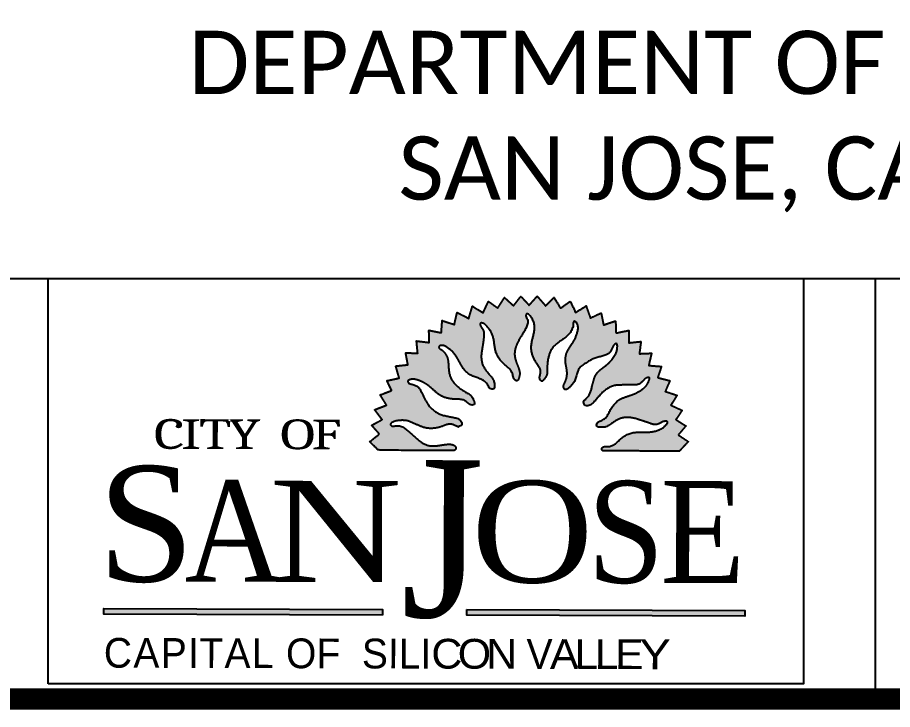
# Model space of a CAD drawing. Header units: inches. Extents: x 0 to 33.8, y 0 to 22.8.
# Drawn here: x 26.54 to 28.604, y -0.018 to 1.615 of the extents above; entities that cross this region are included whole.
import ezdxf

# ---------------------------------------------------------------- set-up
doc = ezdxf.new("R2010")
doc.units = ezdxf.units.IN
doc.header["$MEASUREMENT"] = 0
doc.layers.get('0').update_dxf_attribs({"linetype": 'CONTINUOUS'})
doc.layers.get('Defpoints').update_dxf_attribs({"linetype": 'CONTINUOUS'})
for name, color, linetype in [('AT&T NSB A&E Template Master Title Block (CD-24x36)$0$G-Anno-Titl-Thin', 4, 'CONTINUOUS'), ('AT&T NSB A&E Template Master Title Block (CD-24x36)$0$G-Anno-Ttlb-Line', 4, 'CONTINUOUS'), ('Logo', 1, 'CONTINUOUS'), ('Project Title Block (CD-24x36)$0$G-Anno-Ttlb-Text', 2, 'CONTINUOUS')]:
    doc.layers.add(name, color=color, linetype=linetype)
doc.styles.add('Project Title Block (CD-24x36)$0$BAG Sub Text', font='GOTHIC.TTF')
doc.styles.get("Standard").update_dxf_attribs({"font": 'romans'})

# ---------------------------------------------------------------- blocks, each defined once
blk = doc.blocks.new('CITY OF SAN JOSE LOGO')
h = blk.add_hatch(color=0)
h.dxf.hatch_style = 1
edge = h.paths.add_edge_path()
edge.add_line((1.1538, -0.0417), (1.1518, -0.0439))
edge.add_spline(control_points=[(1.1518, -0.0439), (1.1461, -0.0502), (1.1404, -0.0565), (1.1347, -0.0628)], knot_values=[65.018884, 65.018884, 65.018884, 65.018884, 65.912477, 65.912477, 65.912477, 65.912477], weights=[1, 1, 1, 1], degree=3, periodic=0)
edge.add_spline(control_points=[(1.1347, -0.0628), (1.1287, -0.0565), (1.1228, -0.0501), (1.1152, -0.042)], knot_values=[65.912477, 65.912477, 65.912477, 65.912477, 66.827028, 66.827028, 66.827028, 66.827028], weights=[1, 1, 1, 1], degree=3, periodic=0)
edge.add_line((1.1152, -0.042), (1.1139, -0.0438))
edge.add_spline(control_points=[(1.1139, -0.0438), (1.1086, -0.0506), (1.1032, -0.0574), (1.0979, -0.0642)], knot_values=[66.992057, 66.992057, 66.992057, 66.992057, 67.912477, 67.912477, 67.912477, 67.912477], weights=[1, 1, 1, 1], degree=3, periodic=0)
edge.add_spline(control_points=[(1.0979, -0.0642), (1.0908, -0.0577), (1.0838, -0.0513), (1.0767, -0.0448)], knot_values=[67.912477, 67.912477, 67.912477, 67.912477, 68.912477, 68.912477, 68.912477, 68.912477], weights=[1, 1, 1, 1], degree=3, periodic=0)
edge.add_spline(control_points=[(1.0767, -0.0448), (1.0714, -0.0531), (1.0661, -0.0613), (1.0609, -0.0695)], knot_values=[68.912477, 68.912477, 68.912477, 68.912477, 69.912477, 69.912477, 69.912477, 69.912477], weights=[1, 1, 1, 1], degree=3, periodic=0)
edge.add_spline(control_points=[(1.0609, -0.0695), (1.0535, -0.0643), (1.0462, -0.059), (1.0388, -0.0537)], knot_values=[69.912477, 69.912477, 69.912477, 69.912477, 70.912477, 70.912477, 70.912477, 70.912477], weights=[1, 1, 1, 1], degree=3, periodic=0)
edge.add_spline(control_points=[(1.0388, -0.0537), (1.0345, -0.0627), (1.0303, -0.0717), (1.026, -0.0807)], knot_values=[70.912477, 70.912477, 70.912477, 70.912477, 71.912477, 71.912477, 71.912477, 71.912477], weights=[1, 1, 1, 1], degree=3, periodic=0)
edge.add_spline(control_points=[(1.026, -0.0807), (1.0177, -0.0755), (1.0093, -0.0704), (1.001, -0.0652)], knot_values=[71.912477, 71.912477, 71.912477, 71.912477, 72.912477, 72.912477, 72.912477, 72.912477], weights=[1, 1, 1, 1], degree=3, periodic=0)
edge.add_spline(control_points=[(1.001, -0.0652), (0.9981, -0.0748), (0.9952, -0.0844), (0.9923, -0.094)], knot_values=[72.912477, 72.912477, 72.912477, 72.912477, 73.912477, 73.912477, 73.912477, 73.912477], weights=[1, 1, 1, 1], degree=3, periodic=0)
edge.add_spline(control_points=[(0.9923, -0.094), (0.9832, -0.0893), (0.974, -0.0846), (0.9649, -0.0799)], knot_values=[73.912477, 73.912477, 73.912477, 73.912477, 74.912477, 74.912477, 74.912477, 74.912477], weights=[1, 1, 1, 1], degree=3, periodic=0)
edge.add_spline(control_points=[(0.9649, -0.0799), (0.9627, -0.0894), (0.9605, -0.0989), (0.9584, -0.1084)], knot_values=[74.912477, 74.912477, 74.912477, 74.912477, 75.912477, 75.912477, 75.912477, 75.912477], weights=[1, 1, 1, 1], degree=3, periodic=0)
edge.add_spline(control_points=[(0.9584, -0.1084), (0.9488, -0.1053), (0.9393, -0.1022), (0.9297, -0.0992)], knot_values=[75.912477, 75.912477, 75.912477, 75.912477, 76.912477, 76.912477, 76.912477, 76.912477], weights=[1, 1, 1, 1], degree=3, periodic=0)
edge.add_spline(control_points=[(0.9297, -0.0992), (0.929, -0.1087), (0.9283, -0.1183), (0.9276, -0.1278)], knot_values=[76.912477, 76.912477, 76.912477, 76.912477, 77.912477, 77.912477, 77.912477, 77.912477], weights=[1, 1, 1, 1], degree=3, periodic=0)
edge.add_spline(control_points=[(0.9276, -0.1278), (0.9179, -0.1259), (0.9082, -0.1239), (0.8984, -0.122)], knot_values=[77.912477, 77.912477, 77.912477, 77.912477, 78.912477, 78.912477, 78.912477, 78.912477], weights=[1, 1, 1, 1], degree=3, periodic=0)
edge.add_spline(control_points=[(0.8984, -0.122), (0.8987, -0.1316), (0.8989, -0.1412), (0.8992, -0.1509)], knot_values=[78.912477, 78.912477, 78.912477, 78.912477, 79.912477, 79.912477, 79.912477, 79.912477], weights=[1, 1, 1, 1], degree=3, periodic=0)
edge.add_spline(control_points=[(0.8992, -0.1509), (0.8892, -0.1496), (0.8792, -0.1484), (0.8691, -0.1472)], knot_values=[79.912477, 79.912477, 79.912477, 79.912477, 80.912477, 80.912477, 80.912477, 80.912477], weights=[1, 1, 1, 1], degree=3, periodic=0)
edge.add_spline(control_points=[(0.8691, -0.1472), (0.8701, -0.1568), (0.871, -0.1664), (0.8719, -0.1761)], knot_values=[80.912477, 80.912477, 80.912477, 80.912477, 81.912477, 81.912477, 81.912477, 81.912477], weights=[1, 1, 1, 1], degree=3, periodic=0)
edge.add_spline(control_points=[(0.8719, -0.1761), (0.8625, -0.1758), (0.853, -0.1754), (0.8435, -0.1751)], knot_values=[81.912477, 81.912477, 81.912477, 81.912477, 82.912477, 82.912477, 82.912477, 82.912477], weights=[1, 1, 1, 1], degree=3, periodic=0)
edge.add_spline(control_points=[(0.8435, -0.1751), (0.8453, -0.1845), (0.847, -0.1939), (0.8488, -0.2033)], knot_values=[82.912477, 82.912477, 82.912477, 82.912477, 83.912477, 83.912477, 83.912477, 83.912477], weights=[1, 1, 1, 1], degree=3, periodic=0)
edge.add_spline(control_points=[(0.8488, -0.2033), (0.8393, -0.2043), (0.8297, -0.2053), (0.8202, -0.2063)], knot_values=[83.912477, 83.912477, 83.912477, 83.912477, 84.912477, 84.912477, 84.912477, 84.912477], weights=[1, 1, 1, 1], degree=3, periodic=0)
edge.add_spline(control_points=[(0.8202, -0.2063), (0.8229, -0.2158), (0.8256, -0.2253), (0.8283, -0.2347)], knot_values=[84.912477, 84.912477, 84.912477, 84.912477, 85.912477, 85.912477, 85.912477, 85.912477], weights=[1, 1, 1, 1], degree=3, periodic=0)
edge.add_spline(control_points=[(0.8283, -0.2347), (0.8186, -0.2368), (0.8089, -0.2389), (0.7992, -0.241)], knot_values=[85.912477, 85.912477, 85.912477, 85.912477, 86.912477, 86.912477, 86.912477, 86.912477], weights=[1, 1, 1, 1], degree=3, periodic=0)
edge.add_spline(control_points=[(0.7992, -0.241), (0.803, -0.2487), (0.8067, -0.2564), (0.8104, -0.2642)], knot_values=[86.912477, 86.912477, 86.912477, 86.912477, 87.912477, 87.912477, 87.912477, 87.912477], weights=[1, 1, 1, 1], degree=3, periodic=0)
edge.add_spline(control_points=[(0.8104, -0.2642), (0.8014, -0.2676), (0.7924, -0.2711), (0.7835, -0.2745)], knot_values=[87.912477, 87.912477, 87.912477, 87.912477, 88.912477, 88.912477, 88.912477, 88.912477], weights=[1, 1, 1, 1], degree=3, periodic=0)
edge.add_spline(control_points=[(0.7835, -0.2745), (0.7885, -0.2826), (0.7935, -0.2907), (0.7985, -0.2988)], knot_values=[88.912477, 88.912477, 88.912477, 88.912477, 89.912477, 89.912477, 89.912477, 89.912477], weights=[1, 1, 1, 1], degree=3, periodic=0)
edge.add_spline(control_points=[(0.7985, -0.2988), (0.7892, -0.3023), (0.7798, -0.3059), (0.7704, -0.3095)], knot_values=[89.912477, 89.912477, 89.912477, 89.912477, 90.912477, 90.912477, 90.912477, 90.912477], weights=[1, 1, 1, 1], degree=3, periodic=0)
edge.add_spline(control_points=[(0.7704, -0.3095), (0.7763, -0.3172), (0.7822, -0.3249), (0.788, -0.3326)], knot_values=[90.912477, 90.912477, 90.912477, 90.912477, 91.912477, 91.912477, 91.912477, 91.912477], weights=[1, 1, 1, 1], degree=3, periodic=0)
edge.add_spline(control_points=[(0.788, -0.3326), (0.7798, -0.3372), (0.7716, -0.3417), (0.7634, -0.3463)], knot_values=[91.912477, 91.912477, 91.912477, 91.912477, 92.912477, 92.912477, 92.912477, 92.912477], weights=[1, 1, 1, 1], degree=3, periodic=0)
edge.add_spline(control_points=[(0.7634, -0.3463), (0.7695, -0.3532), (0.7755, -0.3601), (0.7816, -0.367)], knot_values=[92.912477, 92.912477, 92.912477, 92.912477, 93.912477, 93.912477, 93.912477, 93.912477], weights=[1, 1, 1, 1], degree=3, periodic=0)
edge.add_spline(control_points=[(0.7816, -0.367), (0.774, -0.373), (0.7663, -0.379), (0.7587, -0.3851)], knot_values=[93.912477, 93.912477, 93.912477, 93.912477, 94.912477, 94.912477, 94.912477, 94.912477], weights=[1, 1, 1, 1], degree=3, periodic=0)
edge.add_spline(control_points=[(0.7587, -0.3851), (0.7656, -0.3918), (0.7724, -0.3985), (0.7793, -0.4051)], knot_values=[94.912477, 94.912477, 94.912477, 94.912477, 95.912477, 95.912477, 95.912477, 95.912477], weights=[1, 1, 1, 1], degree=3, periodic=0)
edge.add_spline(control_points=[(0.7793, -0.4051), (0.8387, -0.4053), (0.898, -0.4055), (0.9574, -0.4056)], knot_values=[95.912477, 95.912477, 95.912477, 95.912477, 96.912477, 96.912477, 96.912477, 96.912477], weights=[1, 1, 1, 1], degree=3, periodic=0)
edge.add_spline(control_points=[(0.9574, -0.4056), (0.9603, -0.4047), (0.9648, -0.3987), (0.9562, -0.3913), (0.9425, -0.3905), (0.9235, -0.3936), (0.9008, -0.3971), (0.8786, -0.3863), (0.8616, -0.3707), (0.8473, -0.3584), (0.8346, -0.3476), (0.8251, -0.3477), (0.8177, -0.3472), (0.8117, -0.3492), (0.8037, -0.3432), (0.818, -0.3359), (0.8297, -0.3345), (0.8459, -0.334), (0.8674, -0.3436), (0.8883, -0.354), (0.9107, -0.3535), (0.9282, -0.3503), (0.9463, -0.34), (0.9595, -0.3464), (0.9646, -0.3489)], knot_values=[0, 0, 0, 0, 0.069703, 0.197526, 0.294856, 0.466266, 0.790704, 1.028546, 1.235025, 1.535478, 1.653614, 1.752281, 1.832092, 1.894994, 1.950228, 2.078459, 2.217461, 2.400663, 2.568027, 2.981807, 3.133652, 3.284134, 3.564973, 3.740364, 3.740364, 3.740364, 3.740364], weights=[1, 1, 1, 1, 1, 1, 1, 1, 1, 1, 1, 1, 1, 1, 1, 1, 1, 1, 1, 1, 1, 1, 1, 1, 1], degree=3, periodic=0)
edge.add_spline(control_points=[(0.9646, -0.3489), (0.966, -0.3495), (0.9675, -0.3497), (0.969, -0.3494)], knot_values=[3.740364, 3.740364, 3.740364, 3.740364, 4.351794, 4.351794, 4.351794, 4.351794], weights=[1, 0.969088, 0.969088, 1], degree=3, periodic=0)
edge.add_spline(control_points=[(0.969, -0.3494), (0.9721, -0.3478), (0.9794, -0.3439), (0.9718, -0.3319), (0.9602, -0.3282), (0.942, -0.3249), (0.919, -0.3202), (0.9004, -0.3036), (0.8882, -0.2844), (0.8809, -0.2676), (0.8729, -0.2541), (0.8635, -0.251), (0.8564, -0.2486), (0.85, -0.2474), (0.8473, -0.2405), (0.8595, -0.2362), (0.8715, -0.2389), (0.8858, -0.2448), (0.9053, -0.2577), (0.9209, -0.2757), (0.9427, -0.2828), (0.9603, -0.2853), (0.9798, -0.2836), (0.99, -0.293), (0.9936, -0.2963)], knot_values=[4.351794, 4.351794, 4.351794, 4.351794, 4.452098, 4.582247, 4.680915, 4.856716, 5.181154, 5.422751, 5.639421, 5.91613, 6.027908, 6.123561, 6.224849, 6.278876, 6.321367, 6.424003, 6.580959, 6.751753, 6.913462, 7.341241, 7.493086, 7.643568, 7.922687, 8.077957, 8.077957, 8.077957, 8.077957], weights=[1, 1, 1, 1, 1, 1, 1, 1, 1, 1, 1, 1, 1, 1, 1, 1, 1, 1, 1, 1, 1, 1, 1, 1, 1], degree=3, periodic=0)
edge.add_spline(control_points=[(0.9936, -0.2963), (0.9943, -0.2969), (0.9958, -0.2981), (0.9978, -0.2982), (0.9988, -0.2983)], knot_values=[8.077957, 8.077957, 8.077957, 8.077957, 8.106921, 8.13983, 8.13983, 8.13983, 8.13983], weights=[1, 1, 1, 1, 1], degree=3, periodic=0)
edge.add_spline(control_points=[(0.9988, -0.2983), (1.0014, -0.2981), (1.0085, -0.2978), (1.0037, -0.2852), (0.9981, -0.2754), (0.9811, -0.266), (0.9623, -0.2536), (0.9474, -0.233), (0.9442, -0.2099), (0.9445, -0.1914), (0.9382, -0.1782), (0.9333, -0.1724), (0.9286, -0.1678), (0.9236, -0.1662), (0.9201, -0.1592), (0.9327, -0.156), (0.9429, -0.1635), (0.955, -0.172), (0.9684, -0.1915), (0.9774, -0.2131), (0.9957, -0.2278), (1.0124, -0.2342), (1.0313, -0.24), (1.0379, -0.2524), (1.0403, -0.257)], knot_values=[8.13983, 8.13983, 8.13983, 8.13983, 8.209533, 8.337356, 8.434686, 8.606095, 8.930533, 9.179901, 9.395582, 9.675103, 9.770168, 9.860688, 9.923688, 9.977534, 10.030828, 10.119134, 10.270974, 10.447908, 10.592259, 11.03213, 11.185737, 11.338012, 11.617132, 11.780588, 11.780588, 11.780588, 11.780588], weights=[1, 1, 1, 1, 1, 1, 1, 1, 1, 1, 1, 1, 1, 1, 1, 1, 1, 1, 1, 1, 1, 1, 1, 1, 1], degree=3, periodic=0)
edge.add_spline(control_points=[(1.0403, -0.257), (1.041, -0.258), (1.042, -0.2595), (1.0437, -0.26), (1.0442, -0.2602)], knot_values=[11.780588, 11.780588, 11.780588, 11.780588, 11.818644, 11.837073, 11.837073, 11.837073, 11.837073], weights=[1, 1, 1, 1, 1], degree=3, periodic=0)
edge.add_spline(control_points=[(1.0442, -0.2602), (1.0466, -0.2608), (1.0535, -0.2625), (1.0532, -0.2492), (1.0511, -0.2381), (1.0384, -0.2236), (1.0235, -0.2062), (1.0209, -0.1815), (1.025, -0.1603), (1.0276, -0.1422), (1.0287, -0.1278), (1.026, -0.1199), (1.0218, -0.1156), (1.0196, -0.1111), (1.0185, -0.1036), (1.0297, -0.1057), (1.0361, -0.1141), (1.0458, -0.125), (1.0537, -0.1476), (1.0528, -0.1722), (1.0657, -0.1915), (1.0779, -0.2045), (1.0935, -0.2155), (1.0967, -0.2287), (1.0978, -0.2333)], knot_values=[11.837073, 11.837073, 11.837073, 11.837073, 11.90642, 12.034243, 12.131573, 12.302983, 12.627421, 12.865263, 13.071742, 13.330288, 13.459414, 13.53541, 13.594616, 13.648197, 13.70705, 13.781178, 13.909163, 14.070319, 14.239317, 14.676509, 14.828355, 14.978836, 15.257956, 15.409592, 15.409592, 15.409592, 15.409592], weights=[1, 1, 1, 1, 1, 1, 1, 1, 1, 1, 1, 1, 1, 1, 1, 1, 1, 1, 1, 1, 1, 1, 1, 1, 1], degree=3, periodic=0)
edge.add_spline(control_points=[(1.0978, -0.2333), (1.0982, -0.2352), (1.0992, -0.2368), (1.1006, -0.2381)], knot_values=[15.409592, 15.409592, 15.409592, 15.409592, 16.012577, 16.012577, 16.012577, 16.012577], weights=[1, 0.96993, 0.96993, 1], degree=3, periodic=0)
edge.add_spline(control_points=[(1.1006, -0.2381), (1.1023, -0.2398), (1.1074, -0.2448), (1.1118, -0.2315), (1.1135, -0.2205), (1.1064, -0.2025), (1.098, -0.1812), (1.1038, -0.1571), (1.1143, -0.1382), (1.1248, -0.1226), (1.1309, -0.1091), (1.1329, -0.0998), (1.129, -0.0945), (1.1267, -0.0899), (1.1278, -0.0803), (1.137, -0.0868), (1.1432, -0.0957), (1.1491, -0.1106), (1.1454, -0.1358), (1.1369, -0.1589), (1.1428, -0.1814), (1.1495, -0.1981), (1.1638, -0.2116), (1.1613, -0.2242), (1.1607, -0.2277)], knot_values=[16.012577, 16.012577, 16.012577, 16.012577, 16.078411, 16.206234, 16.303563, 16.474973, 16.799411, 17.037253, 17.243732, 17.503342, 17.639652, 17.737755, 17.781945, 17.843401, 17.915074, 18.000738, 18.090855, 18.307327, 18.47675, 18.914422, 19.066268, 19.216749, 19.50711, 19.618699, 19.618699, 19.618699, 19.618699], weights=[1, 1, 1, 1, 1, 1, 1, 1, 1, 1, 1, 1, 1, 1, 1, 1, 1, 1, 1, 1, 1, 1, 1, 1, 1], degree=3, periodic=0)
edge.add_spline(control_points=[(1.1607, -0.2277), (1.1604, -0.2286), (1.1598, -0.2306), (1.1592, -0.2342), (1.16, -0.2367), (1.1604, -0.238)], knot_values=[19.618699, 19.618699, 19.618699, 19.618699, 19.648576, 19.68764, 19.733382, 19.733382, 19.733382, 19.733382], weights=[1, 1, 1, 1, 1, 1], degree=3, periodic=0)
edge.add_spline(control_points=[(1.1604, -0.238), (1.1614, -0.2397), (1.1649, -0.2452), (1.1729, -0.2343), (1.1782, -0.2246), (1.1769, -0.2051), (1.1795, -0.1832), (1.1896, -0.1609), (1.2071, -0.1478), (1.2234, -0.1373), (1.234, -0.1252), (1.2372, -0.1162), (1.2394, -0.1101), (1.2382, -0.1052), (1.2421, -0.0969), (1.2499, -0.1089), (1.2507, -0.1197), (1.2467, -0.1337), (1.2388, -0.1519), (1.2229, -0.1696), (1.2189, -0.1939), (1.2244, -0.215), (1.225, -0.2331), (1.2196, -0.2441), (1.2179, -0.2475)], knot_values=[19.733382, 19.733382, 19.733382, 19.733382, 19.787383, 19.915206, 20.012536, 20.183946, 20.50757, 20.739086, 20.951318, 21.203828, 21.372111, 21.455988, 21.514525, 21.573273, 21.624644, 21.74185, 21.846934, 22.019824, 22.189247, 22.494364, 22.774373, 22.937843, 23.206711, 23.331777, 23.331777, 23.331777, 23.331777], weights=[1, 1, 1, 1, 1, 1, 1, 1, 1, 1, 1, 1, 1, 1, 1, 1, 1, 1, 1, 1, 1, 1, 1, 1, 1], degree=3, periodic=0)
edge.add_spline(control_points=[(1.2179, -0.2475), (1.2173, -0.2487), (1.2162, -0.2508), (1.2156, -0.2543), (1.216, -0.2564), (1.2163, -0.2574)], knot_values=[23.331777, 23.331777, 23.331777, 23.331777, 23.373938, 23.409193, 23.443012, 23.443012, 23.443012, 23.443012], weights=[1, 1, 1, 1, 1, 1], degree=3, periodic=0)
edge.add_spline(control_points=[(1.2163, -0.2574), (1.2169, -0.259), (1.2191, -0.2647), (1.2297, -0.2574), (1.2366, -0.2505), (1.2468, -0.2361), (1.2472, -0.2125), (1.2687, -0.1992), (1.2879, -0.1868), (1.3074, -0.1837), (1.3233, -0.1777), (1.3286, -0.1688), (1.3313, -0.1609), (1.3351, -0.156), (1.3435, -0.1503), (1.3427, -0.167), (1.3397, -0.1779), (1.3308, -0.1909), (1.3152, -0.2074), (1.2937, -0.2192), (1.2871, -0.2398), (1.2826, -0.2562), (1.2798, -0.2729), (1.271, -0.2815), (1.2685, -0.284)], knot_values=[23.443012, 23.443012, 23.443012, 23.443012, 23.491601, 23.619424, 23.716754, 23.846622, 24.167978, 24.405821, 24.614069, 24.912233, 25.039038, 25.144411, 25.234525, 25.304538, 25.360499, 25.487971, 25.626291, 25.799181, 25.968603, 26.373689, 26.530682, 26.651687, 26.932553, 27.046601, 27.046601, 27.046601, 27.046601], weights=[1, 1, 1, 1, 1, 1, 1, 1, 1, 1, 1, 1, 1, 1, 1, 1, 1, 1, 1, 1, 1, 1, 1, 1, 1], degree=3, periodic=0)
edge.add_spline(control_points=[(1.2685, -0.284), (1.2675, -0.2849), (1.2658, -0.2866), (1.2635, -0.2889), (1.2633, -0.2906), (1.2632, -0.2913)], knot_values=[27.046601, 27.046601, 27.046601, 27.046601, 27.090567, 27.124632, 27.146181, 27.146181, 27.146181, 27.146181], weights=[1, 1, 1, 1, 1, 1], degree=3, periodic=0)
edge.add_spline(control_points=[(1.2632, -0.2913), (1.2634, -0.2935), (1.264, -0.2997), (1.2766, -0.3011), (1.2858, -0.2934), (1.2977, -0.2803), (1.3113, -0.2628), (1.3335, -0.2513), (1.3574, -0.2511), (1.3764, -0.2506), (1.3934, -0.2507), (1.4013, -0.244), (1.4065, -0.2375), (1.4118, -0.2341), (1.4215, -0.2315), (1.4152, -0.247), (1.4088, -0.2563), (1.3961, -0.2656), (1.3749, -0.2763), (1.3505, -0.2808), (1.3344, -0.2977), (1.3243, -0.3123), (1.3181, -0.3287), (1.3076, -0.334), (1.3049, -0.3353)], knot_values=[27.146181, 27.146181, 27.146181, 27.146181, 27.212476, 27.331112, 27.454459, 27.597239, 27.906457, 28.166957, 28.373436, 28.670442, 28.797247, 28.90262, 28.992734, 29.062747, 29.118708, 29.24618, 29.3845, 29.55739, 29.726812, 30.164485, 30.316331, 30.466812, 30.745932, 30.841734, 30.841734, 30.841734, 30.841734], weights=[1, 1, 1, 1, 1, 1, 1, 1, 1, 1, 1, 1, 1, 1, 1, 1, 1, 1, 1, 1, 1, 1, 1, 1, 1], degree=3, periodic=0)
edge.add_spline(control_points=[(1.3049, -0.3353), (1.3037, -0.3359), (1.3005, -0.3374), (1.296, -0.3391), (1.2948, -0.342), (1.2944, -0.3428)], knot_values=[30.841734, 30.841734, 30.841734, 30.841734, 30.886338, 30.956207, 30.985288, 30.985288, 30.985288, 30.985288], weights=[1, 1, 1, 1, 1, 1], degree=3, periodic=0)
edge.add_spline(control_points=[(1.2944, -0.3428), (1.2941, -0.3445), (1.2929, -0.3504), (1.3052, -0.3512), (1.3165, -0.3506), (1.3324, -0.3397), (1.3515, -0.3269), (1.3762, -0.3274), (1.3981, -0.3341), (1.4162, -0.3402), (1.4322, -0.3459), (1.4419, -0.3422), (1.4489, -0.3378), (1.4551, -0.3363), (1.4651, -0.3371), (1.454, -0.3497), (1.4449, -0.3563), (1.4298, -0.3609), (1.4063, -0.364), (1.3817, -0.3601), (1.361, -0.3707), (1.3467, -0.3811), (1.3332, -0.3965), (1.3186, -0.3965), (1.3128, -0.3966)], knot_values=[30.985288, 30.985288, 30.985288, 30.985288, 31.034759, 31.162582, 31.259912, 31.431321, 31.755759, 31.993601, 32.20008, 32.497086, 32.623891, 32.729264, 32.819378, 32.889391, 32.945352, 33.072824, 33.211144, 33.384034, 33.553456, 33.991129, 34.142975, 34.293456, 34.572576, 34.752444, 34.752444, 34.752444, 34.752444], weights=[1, 1, 1, 1, 1, 1, 1, 1, 1, 1, 1, 1, 1, 1, 1, 1, 1, 1, 1, 1, 1, 1, 1, 1, 1], degree=3, periodic=0)
edge.add_spline(control_points=[(1.3128, -0.3966), (1.311, -0.3967), (1.3073, -0.3971), (1.3052, -0.4033), (1.3077, -0.4056), (1.3088, -0.4066)], knot_values=[34.752444, 34.752444, 34.752444, 34.752444, 34.807415, 34.867529, 34.912477, 34.912477, 34.912477, 34.912477], weights=[1, 1, 1, 1, 1, 1], degree=3, periodic=0)
edge.add_spline(control_points=[(1.3088, -0.4066), (1.369, -0.4068), (1.4291, -0.4069), (1.4893, -0.4071)], knot_values=[34.912477, 34.912477, 34.912477, 34.912477, 35.912477, 35.912477, 35.912477, 35.912477], weights=[1, 1, 1, 1], degree=3, periodic=0)
edge.add_spline(control_points=[(1.4893, -0.4071), (1.4963, -0.3996), (1.5032, -0.3922), (1.5102, -0.3847)], knot_values=[35.912477, 35.912477, 35.912477, 35.912477, 36.912477, 36.912477, 36.912477, 36.912477], weights=[1, 1, 1, 1], degree=3, periodic=0)
edge.add_spline(control_points=[(1.5102, -0.3847), (1.5024, -0.3794), (1.4945, -0.3742), (1.4867, -0.3689)], knot_values=[36.912477, 36.912477, 36.912477, 36.912477, 37.912477, 37.912477, 37.912477, 37.912477], weights=[1, 1, 1, 1], degree=3, periodic=0)
edge.add_spline(control_points=[(1.4867, -0.3689), (1.4926, -0.3618), (1.4986, -0.3547), (1.5045, -0.3476)], knot_values=[37.912477, 37.912477, 37.912477, 37.912477, 38.912477, 38.912477, 38.912477, 38.912477], weights=[1, 1, 1, 1], degree=3, periodic=0)
edge.add_spline(control_points=[(1.5045, -0.3476), (1.4966, -0.3427), (1.4888, -0.3377), (1.4809, -0.3327)], knot_values=[38.912477, 38.912477, 38.912477, 38.912477, 39.912477, 39.912477, 39.912477, 39.912477], weights=[1, 1, 1, 1], degree=3, periodic=0)
edge.add_spline(control_points=[(1.4809, -0.3327), (1.4859, -0.3255), (1.4908, -0.3182), (1.4957, -0.3109)], knot_values=[39.912477, 39.912477, 39.912477, 39.912477, 40.912477, 40.912477, 40.912477, 40.912477], weights=[1, 1, 1, 1], degree=3, periodic=0)
edge.add_spline(control_points=[(1.4957, -0.3109), (1.4869, -0.3069), (1.4781, -0.3028), (1.4693, -0.2987)], knot_values=[40.912477, 40.912477, 40.912477, 40.912477, 41.912477, 41.912477, 41.912477, 41.912477], weights=[1, 1, 1, 1], degree=3, periodic=0)
edge.add_spline(control_points=[(1.4693, -0.2987), (1.474, -0.291), (1.4788, -0.2832), (1.4835, -0.2754)], knot_values=[41.912477, 41.912477, 41.912477, 41.912477, 42.912477, 42.912477, 42.912477, 42.912477], weights=[1, 1, 1, 1], degree=3, periodic=0)
edge.add_spline(control_points=[(1.4835, -0.2754), (1.4743, -0.2723), (1.4652, -0.2692), (1.456, -0.2662)], knot_values=[42.912477, 42.912477, 42.912477, 42.912477, 43.912477, 43.912477, 43.912477, 43.912477], weights=[1, 1, 1, 1], degree=3, periodic=0)
edge.add_spline(control_points=[(1.456, -0.2662), (1.4596, -0.2578), (1.4632, -0.2494), (1.4668, -0.241)], knot_values=[43.912477, 43.912477, 43.912477, 43.912477, 44.912477, 44.912477, 44.912477, 44.912477], weights=[1, 1, 1, 1], degree=3, periodic=0)
edge.add_spline(control_points=[(1.4668, -0.241), (1.4572, -0.2385), (1.4477, -0.236), (1.4381, -0.2336)], knot_values=[44.912477, 44.912477, 44.912477, 44.912477, 45.912477, 45.912477, 45.912477, 45.912477], weights=[1, 1, 1, 1], degree=3, periodic=0)
edge.add_spline(control_points=[(1.4381, -0.2336), (1.441, -0.2249), (1.4439, -0.2162), (1.4468, -0.2074)], knot_values=[45.912477, 45.912477, 45.912477, 45.912477, 46.912477, 46.912477, 46.912477, 46.912477], weights=[1, 1, 1, 1], degree=3, periodic=0)
edge.add_spline(control_points=[(1.4468, -0.2074), (1.4368, -0.2066), (1.4268, -0.2058), (1.4168, -0.205)], knot_values=[46.912477, 46.912477, 46.912477, 46.912477, 47.912477, 47.912477, 47.912477, 47.912477], weights=[1, 1, 1, 1], degree=3, periodic=0)
edge.add_spline(control_points=[(1.4168, -0.205), (1.4191, -0.1954), (1.4213, -0.1858), (1.4235, -0.1761)], knot_values=[47.912477, 47.912477, 47.912477, 47.912477, 48.912477, 48.912477, 48.912477, 48.912477], weights=[1, 1, 1, 1], degree=3, periodic=0)
edge.add_spline(control_points=[(1.4235, -0.1761), (1.414, -0.1765), (1.4044, -0.1769), (1.3949, -0.1773)], knot_values=[48.912477, 48.912477, 48.912477, 48.912477, 49.912477, 49.912477, 49.912477, 49.912477], weights=[1, 1, 1, 1], degree=3, periodic=0)
edge.add_spline(control_points=[(1.3949, -0.1773), (1.3961, -0.1677), (1.3973, -0.1581), (1.3985, -0.1485)], knot_values=[49.912477, 49.912477, 49.912477, 49.912477, 50.912477, 50.912477, 50.912477, 50.912477], weights=[1, 1, 1, 1], degree=3, periodic=0)
edge.add_spline(control_points=[(1.3985, -0.1485), (1.3889, -0.1495), (1.3794, -0.1505), (1.3699, -0.1515)], knot_values=[50.912477, 50.912477, 50.912477, 50.912477, 51.912477, 51.912477, 51.912477, 51.912477], weights=[1, 1, 1, 1], degree=3, periodic=0)
edge.add_spline(control_points=[(1.3699, -0.1515), (1.3698, -0.1418), (1.3697, -0.1321), (1.3696, -0.1224)], knot_values=[51.912477, 51.912477, 51.912477, 51.912477, 52.912477, 52.912477, 52.912477, 52.912477], weights=[1, 1, 1, 1], degree=3, periodic=0)
edge.add_spline(control_points=[(1.3696, -0.1224), (1.3596, -0.1244), (1.3496, -0.1264), (1.3396, -0.1284)], knot_values=[52.912477, 52.912477, 52.912477, 52.912477, 53.912477, 53.912477, 53.912477, 53.912477], weights=[1, 1, 1, 1], degree=3, periodic=0)
edge.add_spline(control_points=[(1.3396, -0.1284), (1.3393, -0.1189), (1.339, -0.1095), (1.3387, -0.1)], knot_values=[53.912477, 53.912477, 53.912477, 53.912477, 54.912477, 54.912477, 54.912477, 54.912477], weights=[1, 1, 1, 1], degree=3, periodic=0)
edge.add_spline(control_points=[(1.3387, -0.1), (1.3292, -0.1031), (1.3198, -0.1062), (1.3103, -0.1094)], knot_values=[54.912477, 54.912477, 54.912477, 54.912477, 55.912477, 55.912477, 55.912477, 55.912477], weights=[1, 1, 1, 1], degree=3, periodic=0)
edge.add_spline(control_points=[(1.3103, -0.1094), (1.3084, -0.1), (1.3065, -0.0906), (1.3046, -0.0812)], knot_values=[55.912477, 55.912477, 55.912477, 55.912477, 56.912477, 56.912477, 56.912477, 56.912477], weights=[1, 1, 1, 1], degree=3, periodic=0)
edge.add_spline(control_points=[(1.3046, -0.0812), (1.2961, -0.0851), (1.2876, -0.0891), (1.2791, -0.093)], knot_values=[56.912477, 56.912477, 56.912477, 56.912477, 57.912477, 57.912477, 57.912477, 57.912477], weights=[1, 1, 1, 1], degree=3, periodic=0)
edge.add_spline(control_points=[(1.2791, -0.093), (1.2758, -0.0835), (1.2725, -0.0741), (1.2692, -0.0646)], knot_values=[57.912477, 57.912477, 57.912477, 57.912477, 58.912477, 58.912477, 58.912477, 58.912477], weights=[1, 1, 1, 1], degree=3, periodic=0)
edge.add_spline(control_points=[(1.2692, -0.0646), (1.2608, -0.0698), (1.2524, -0.0749), (1.244, -0.0801)], knot_values=[58.912477, 58.912477, 58.912477, 58.912477, 59.912477, 59.912477, 59.912477, 59.912477], weights=[1, 1, 1, 1], degree=3, periodic=0)
edge.add_spline(control_points=[(1.244, -0.0801), (1.24, -0.0711), (1.2361, -0.0622), (1.2321, -0.0533)], knot_values=[59.912477, 59.912477, 59.912477, 59.912477, 60.912477, 60.912477, 60.912477, 60.912477], weights=[1, 1, 1, 1], degree=3, periodic=0)
edge.add_spline(control_points=[(1.2321, -0.0533), (1.2243, -0.0588), (1.2165, -0.0643), (1.2086, -0.0699)], knot_values=[60.912477, 60.912477, 60.912477, 60.912477, 61.912477, 61.912477, 61.912477, 61.912477], weights=[1, 1, 1, 1], degree=3, periodic=0)
edge.add_spline(control_points=[(1.2086, -0.0699), (1.2036, -0.0615), (1.1985, -0.0531), (1.1935, -0.0447)], knot_values=[61.912477, 61.912477, 61.912477, 61.912477, 62.912477, 62.912477, 62.912477, 62.912477], weights=[1, 1, 1, 1], degree=3, periodic=0)
edge.add_spline(control_points=[(1.1935, -0.0447), (1.1869, -0.0512), (1.1802, -0.0577), (1.1736, -0.0642)], knot_values=[62.912477, 62.912477, 62.912477, 62.912477, 63.912477, 63.912477, 63.912477, 63.912477], weights=[1, 1, 1, 1], degree=3, periodic=0)
edge.add_spline(control_points=[(1.1736, -0.0642), (1.1677, -0.0575), (1.1617, -0.0507), (1.1538, -0.0417)], knot_values=[63.912477, 63.912477, 63.912477, 63.912477, 64.812451, 64.812451, 64.812451, 64.812451], weights=[1, 1, 1, 1], degree=3, periodic=0)
h = blk.add_hatch(color=0)
h.dxf.hatch_style = 1
h.paths.add_polyline_path([(0.7886, -0.7806), (0.1317, -0.7788), (0.1316, -0.7922), (0.7885, -0.794)])
h = blk.add_hatch(color=0)
h.dxf.hatch_style = 1
h.paths.add_polyline_path([(1.6433, -0.7829), (0.9879, -0.7811), (0.9879, -0.7945), (1.6433, -0.7963)])
at = {"color": 0}
for points in [[(0.7885, -0.794), (0.1316, -0.7922), (0.1317, -0.7788), (0.7886, -0.7806)], [(0.9879, -0.7811), (1.6433, -0.7829), (1.6433, -0.7963), (0.9879, -0.7945)]]:
    blk.add_lwpolyline(points, close=True, dxfattribs=at)
blk.add_rational_spline([(0.9574, -0.4056), (0.9603, -0.4047), (0.9648, -0.3987), (0.9562, -0.3913), (0.9425, -0.3905), (0.9235, -0.3936), (0.9008, -0.3971), (0.8786, -0.3863), (0.8616, -0.3707), (0.8473, -0.3584), (0.8346, -0.3476), (0.8251, -0.3477), (0.8177, -0.3472), (0.8117, -0.3492), (0.8037, -0.3432), (0.818, -0.3359), (0.8297, -0.3345), (0.8459, -0.334), (0.8674, -0.3436), (0.8883, -0.354), (0.9107, -0.3535), (0.9282, -0.3503), (0.9463, -0.34), (0.9595, -0.3464), (0.9646, -0.3489), (0.966, -0.3495), (0.9675, -0.3497), (0.969, -0.3494), (0.9721, -0.3478), (0.9794, -0.3439), (0.9718, -0.3319), (0.9602, -0.3282), (0.942, -0.3249), (0.919, -0.3202), (0.9004, -0.3036), (0.8882, -0.2844), (0.8809, -0.2676), (0.8729, -0.2541), (0.8635, -0.251), (0.8564, -0.2486), (0.85, -0.2474), (0.8473, -0.2405), (0.8595, -0.2362), (0.8715, -0.2389), (0.8858, -0.2448), (0.9053, -0.2577), (0.9209, -0.2757), (0.9427, -0.2828), (0.9603, -0.2853), (0.9798, -0.2836), (0.99, -0.293), (0.9936, -0.2963), (0.9943, -0.2969), (0.9958, -0.2981), (0.9978, -0.2982), (0.9988, -0.2983), (1.0014, -0.2981), (1.0085, -0.2978), (1.0037, -0.2852), (0.9981, -0.2754), (0.9811, -0.266), (0.9623, -0.2536), (0.9474, -0.233), (0.9442, -0.2099), (0.9445, -0.1914), (0.9382, -0.1782), (0.9333, -0.1724), (0.9286, -0.1678), (0.9236, -0.1662), (0.9201, -0.1592), (0.9327, -0.156), (0.9429, -0.1635), (0.955, -0.172), (0.9684, -0.1915), (0.9774, -0.2131), (0.9957, -0.2278), (1.0124, -0.2342), (1.0313, -0.24), (1.0379, -0.2524), (1.0403, -0.257), (1.041, -0.258), (1.042, -0.2595), (1.0437, -0.26), (1.0442, -0.2602), (1.0466, -0.2608), (1.0535, -0.2625), (1.0532, -0.2492), (1.0511, -0.2381), (1.0384, -0.2236), (1.0235, -0.2062), (1.0209, -0.1815), (1.025, -0.1603), (1.0276, -0.1422), (1.0287, -0.1278), (1.026, -0.1199), (1.0218, -0.1156), (1.0196, -0.1111), (1.0185, -0.1036), (1.0297, -0.1057), (1.0361, -0.1141), (1.0458, -0.125), (1.0537, -0.1476), (1.0528, -0.1722), (1.0657, -0.1915), (1.0779, -0.2045), (1.0935, -0.2155), (1.0967, -0.2287), (1.0978, -0.2333), (1.0982, -0.2352), (1.0992, -0.2368), (1.1006, -0.2381), (1.1023, -0.2398), (1.1074, -0.2448), (1.1118, -0.2315), (1.1135, -0.2205), (1.1064, -0.2025), (1.098, -0.1812), (1.1038, -0.1571), (1.1143, -0.1382), (1.1248, -0.1226), (1.1309, -0.1091), (1.1329, -0.0998), (1.129, -0.0945), (1.1267, -0.0899), (1.1278, -0.0803), (1.137, -0.0868), (1.1432, -0.0957), (1.1491, -0.1106), (1.1454, -0.1358), (1.1369, -0.1589), (1.1428, -0.1814), (1.1495, -0.1981), (1.1638, -0.2116), (1.1613, -0.2242), (1.1607, -0.2277), (1.1604, -0.2286), (1.1598, -0.2306), (1.1592, -0.2342), (1.16, -0.2367), (1.1604, -0.238), (1.1614, -0.2397), (1.1649, -0.2452), (1.1729, -0.2343), (1.1782, -0.2246), (1.1769, -0.2051), (1.1795, -0.1832), (1.1896, -0.1609), (1.2071, -0.1478), (1.2234, -0.1373), (1.234, -0.1252), (1.2372, -0.1162), (1.2394, -0.1101), (1.2382, -0.1052), (1.2421, -0.0969), (1.2499, -0.1089), (1.2507, -0.1197), (1.2467, -0.1337), (1.2388, -0.1519), (1.2229, -0.1696), (1.2189, -0.1939), (1.2244, -0.215), (1.225, -0.2331), (1.2196, -0.2441), (1.2179, -0.2475), (1.2173, -0.2487), (1.2162, -0.2508), (1.2156, -0.2543), (1.216, -0.2564), (1.2163, -0.2574), (1.2169, -0.259), (1.2191, -0.2647), (1.2297, -0.2574), (1.2366, -0.2505), (1.2468, -0.2361), (1.2472, -0.2125), (1.2687, -0.1992), (1.2879, -0.1868), (1.3074, -0.1837), (1.3233, -0.1777), (1.3286, -0.1688), (1.3313, -0.1609), (1.3351, -0.156), (1.3435, -0.1503), (1.3427, -0.167), (1.3397, -0.1779), (1.3308, -0.1909), (1.3152, -0.2074), (1.2937, -0.2192), (1.2871, -0.2398), (1.2826, -0.2562), (1.2798, -0.2729), (1.271, -0.2815), (1.2685, -0.284), (1.2675, -0.2849), (1.2658, -0.2866), (1.2635, -0.2889), (1.2633, -0.2906), (1.2632, -0.2913), (1.2634, -0.2935), (1.264, -0.2997), (1.2766, -0.3011), (1.2858, -0.2934), (1.2977, -0.2803), (1.3113, -0.2628), (1.3335, -0.2513), (1.3574, -0.2511), (1.3764, -0.2506), (1.3934, -0.2507), (1.4013, -0.244), (1.4065, -0.2375), (1.4118, -0.2341), (1.4215, -0.2315), (1.4152, -0.247), (1.4088, -0.2563), (1.3961, -0.2656), (1.3749, -0.2763), (1.3505, -0.2808), (1.3344, -0.2977), (1.3243, -0.3123), (1.3181, -0.3287), (1.3076, -0.334), (1.3049, -0.3353), (1.3037, -0.3359), (1.3005, -0.3374), (1.296, -0.3391), (1.2948, -0.342), (1.2944, -0.3428), (1.2941, -0.3445), (1.2929, -0.3504), (1.3052, -0.3512), (1.3165, -0.3506), (1.3324, -0.3397), (1.3515, -0.3269), (1.3762, -0.3274), (1.3981, -0.3341), (1.4162, -0.3402), (1.4322, -0.3459), (1.4419, -0.3422), (1.4489, -0.3378), (1.4551, -0.3363), (1.4651, -0.3371), (1.454, -0.3497), (1.4449, -0.3563), (1.4298, -0.3609), (1.4063, -0.364), (1.3817, -0.3601), (1.361, -0.3707), (1.3467, -0.3811), (1.3332, -0.3965), (1.3186, -0.3965), (1.3128, -0.3966), (1.311, -0.3967), (1.3073, -0.3971), (1.3052, -0.4033), (1.3077, -0.4056), (1.3088, -0.4066), (1.369, -0.4068), (1.4291, -0.4069), (1.4893, -0.4071), (1.4963, -0.3996), (1.5032, -0.3922), (1.5102, -0.3847), (1.5024, -0.3794), (1.4945, -0.3742), (1.4867, -0.3689), (1.4926, -0.3618), (1.4986, -0.3547), (1.5045, -0.3476), (1.4966, -0.3427), (1.4888, -0.3377), (1.4809, -0.3327), (1.4859, -0.3255), (1.4908, -0.3182), (1.4957, -0.3109), (1.4869, -0.3069), (1.4781, -0.3028), (1.4693, -0.2987), (1.474, -0.291), (1.4788, -0.2832), (1.4835, -0.2754), (1.4743, -0.2723), (1.4652, -0.2692), (1.456, -0.2662), (1.4596, -0.2578), (1.4632, -0.2494), (1.4668, -0.241), (1.4572, -0.2385), (1.4477, -0.236), (1.4381, -0.2336), (1.441, -0.2249), (1.4439, -0.2162), (1.4468, -0.2074), (1.4368, -0.2066), (1.4268, -0.2058), (1.4168, -0.205), (1.4191, -0.1954), (1.4213, -0.1858), (1.4235, -0.1761), (1.414, -0.1765), (1.4044, -0.1769), (1.3949, -0.1773), (1.3961, -0.1677), (1.3973, -0.1581), (1.3985, -0.1485), (1.3889, -0.1495), (1.3794, -0.1505), (1.3699, -0.1515), (1.3698, -0.1418), (1.3697, -0.1321), (1.3696, -0.1224), (1.3596, -0.1244), (1.3496, -0.1264), (1.3396, -0.1284), (1.3393, -0.1189), (1.339, -0.1095), (1.3387, -0.1), (1.3292, -0.1031), (1.3198, -0.1062), (1.3103, -0.1094), (1.3084, -0.1), (1.3065, -0.0906), (1.3046, -0.0812), (1.2961, -0.0851), (1.2876, -0.0891), (1.2791, -0.093), (1.2758, -0.0835), (1.2725, -0.0741), (1.2692, -0.0646), (1.2608, -0.0698), (1.2524, -0.0749), (1.244, -0.0801), (1.24, -0.0711), (1.2361, -0.0622), (1.2321, -0.0533), (1.2243, -0.0588), (1.2165, -0.0643), (1.2086, -0.0699), (1.2036, -0.0615), (1.1985, -0.0531), (1.1935, -0.0447), (1.1869, -0.0512), (1.1802, -0.0577), (1.1736, -0.0642), (1.167, -0.0567), (1.1604, -0.0492), (1.1538, -0.0417), (1.1474, -0.0487), (1.1411, -0.0557), (1.1347, -0.0628), (1.1282, -0.0559), (1.1217, -0.049), (1.1152, -0.042), (1.1095, -0.0494), (1.1037, -0.0568), (1.0979, -0.0642), (1.0908, -0.0577), (1.0838, -0.0513), (1.0767, -0.0448), (1.0714, -0.0531), (1.0661, -0.0613), (1.0609, -0.0695), (1.0535, -0.0643), (1.0462, -0.059), (1.0388, -0.0537), (1.0345, -0.0627), (1.0303, -0.0717), (1.026, -0.0807), (1.0177, -0.0755), (1.0093, -0.0704), (1.001, -0.0652), (0.9981, -0.0748), (0.9952, -0.0844), (0.9923, -0.094), (0.9832, -0.0893), (0.974, -0.0846), (0.9649, -0.0799), (0.9627, -0.0894), (0.9605, -0.0989), (0.9584, -0.1084), (0.9488, -0.1053), (0.9393, -0.1022), (0.9297, -0.0992), (0.929, -0.1087), (0.9283, -0.1183), (0.9276, -0.1278), (0.9179, -0.1259), (0.9082, -0.1239), (0.8984, -0.122), (0.8987, -0.1316), (0.8989, -0.1412), (0.8992, -0.1509), (0.8892, -0.1496), (0.8792, -0.1484), (0.8691, -0.1472), (0.8701, -0.1568), (0.871, -0.1664), (0.8719, -0.1761), (0.8625, -0.1758), (0.853, -0.1754), (0.8435, -0.1751), (0.8453, -0.1845), (0.847, -0.1939), (0.8488, -0.2033), (0.8393, -0.2043), (0.8297, -0.2053), (0.8202, -0.2063), (0.8229, -0.2158), (0.8256, -0.2253), (0.8283, -0.2347), (0.8186, -0.2368), (0.8089, -0.2389), (0.7992, -0.241), (0.803, -0.2487), (0.8067, -0.2564), (0.8104, -0.2642), (0.8014, -0.2676), (0.7924, -0.2711), (0.7835, -0.2745), (0.7885, -0.2826), (0.7935, -0.2907), (0.7985, -0.2988), (0.7892, -0.3023), (0.7798, -0.3059), (0.7704, -0.3095), (0.7763, -0.3172), (0.7822, -0.3249), (0.788, -0.3326), (0.7798, -0.3372), (0.7716, -0.3417), (0.7634, -0.3463), (0.7695, -0.3532), (0.7755, -0.3601), (0.7816, -0.367), (0.774, -0.373), (0.7663, -0.379), (0.7587, -0.3851), (0.7656, -0.3918), (0.7724, -0.3985), (0.7793, -0.4051), (0.8387, -0.4053), (0.898, -0.4055), (0.9574, -0.4056)], [1, 1, 1, 1, 1, 1, 1, 1, 1, 1, 1, 1, 1, 1, 1, 1, 1, 1, 1, 1, 1, 1, 1, 1, 1, 0.969088000892, 0.969088000892, 1, 1, 1, 1, 1, 1, 1, 1, 1, 1, 1, 1, 1, 1, 1, 1, 1, 1, 1, 1, 1, 1, 1, 1, 1, 1, 1, 1, 1, 1, 1, 1, 1, 1, 1, 1, 1, 1, 1, 1, 1, 1, 1, 1, 1, 1, 1, 1, 1, 1, 1, 1, 1, 1, 1, 1, 1, 1, 1, 1, 1, 1, 1, 1, 1, 1, 1, 1, 1, 1, 1, 1, 1, 1, 1, 1, 1, 1, 1, 1, 1, 0.969929635821, 0.969929635821, 1, 1, 1, 1, 1, 1, 1, 1, 1, 1, 1, 1, 1, 1, 1, 1, 1, 1, 1, 1, 1, 1, 1, 1, 1, 1, 1, 1, 1, 1, 1, 1, 1, 1, 1, 1, 1, 1, 1, 1, 1, 1, 1, 1, 1, 1, 1, 1, 1, 1, 1, 1, 1, 1, 1, 1, 1, 1, 1, 1, 1, 1, 1, 1, 1, 1, 1, 1, 1, 1, 1, 1, 1, 1, 1, 1, 1, 1, 1, 1, 1, 1, 1, 1, 1, 1, 1, 1, 1, 1, 1, 1, 1, 1, 1, 1, 1, 1, 1, 1, 1, 1, 1, 1, 1, 1, 1, 1, 1, 1, 1, 1, 1, 1, 1, 1, 1, 1, 1, 1, 1, 1, 1, 1, 1, 1, 1, 1, 1, 1, 1, 1, 1, 1, 1, 1, 1, 1, 1, 1, 1, 1, 1, 1, 1, 1, 1, 1, 1, 1, 1, 1, 1, 1, 1, 1, 1, 1, 1, 1, 1, 1, 1, 1, 1, 1, 1, 1, 1, 1, 1, 1, 1, 1, 1, 1, 1, 1, 1, 1, 1, 1, 1, 1, 1, 1, 1, 1, 1, 1, 1, 1, 1, 1, 1, 1, 1, 1, 1, 1, 1, 1, 1, 1, 1, 1, 1, 1, 1, 1, 1, 1, 1, 1, 1, 1, 1, 1, 1, 1, 1, 1, 1, 1, 1, 1, 1, 1, 1, 1, 1, 1, 1, 1, 1, 1, 1, 1, 1, 1, 1, 1, 1, 1, 1, 1, 1, 1, 1, 1, 1, 1, 1, 1, 1, 1, 1, 1, 1, 1, 1, 1, 1, 1, 1, 1, 1, 1, 1, 1, 1, 1, 1, 1, 1, 1, 1, 1, 1, 1, 1, 1, 1, 1, 1, 1, 1, 1, 1, 1, 1, 1, 1, 1, 1, 1, 1, 1, 1, 1, 1, 1, 1, 1, 1, 1, 1, 1, 1, 1, 1, 1, 1, 1, 1, 1, 1, 1, 1, 1, 1, 1, 1, 1, 1, 1, 1, 1, 1, 1, 1, 1], degree=3, knots=[0, 0, 0, 0, 0.069703, 0.197526, 0.294856, 0.466266, 0.790704, 1.028546, 1.235025, 1.535478, 1.653614, 1.752281, 1.832092, 1.894994, 1.950228, 2.078459, 2.217461, 2.400663, 2.568027, 2.981807, 3.133652, 3.284134, 3.564973, 3.740364, 3.740364, 3.740364, 4.351794, 4.351794, 4.351794, 4.452098, 4.582247, 4.680915, 4.856716, 5.181154, 5.422751, 5.639421, 5.91613, 6.027908, 6.123561, 6.224849, 6.278876, 6.321367, 6.424003, 6.580959, 6.751753, 6.913462, 7.341241, 7.493086, 7.643568, 7.922687, 8.077957, 8.077957, 8.077957, 8.106921, 8.13983, 8.13983, 8.13983, 8.209533, 8.337356, 8.434686, 8.606095, 8.930533, 9.179901, 9.395582, 9.675103, 9.770168, 9.860688, 9.923688, 9.977534, 10.030828, 10.119134, 10.270974, 10.447908, 10.592259, 11.03213, 11.185737, 11.338012, 11.617132, 11.780588, 11.780588, 11.780588, 11.818644, 11.837073, 11.837073, 11.837073, 11.90642, 12.034243, 12.131573, 12.302983, 12.627421, 12.865263, 13.071742, 13.330288, 13.459414, 13.53541, 13.594616, 13.648197, 13.70705, 13.781178, 13.909163, 14.070319, 14.239317, 14.676509, 14.828355, 14.978836, 15.257956, 15.409592, 15.409592, 15.409592, 16.012577, 16.012577, 16.012577, 16.078411, 16.206234, 16.303563, 16.474973, 16.799411, 17.037253, 17.243732, 17.503342, 17.639652, 17.737755, 17.781945, 17.843401, 17.915074, 18.000738, 18.090855, 18.307327, 18.47675, 18.914422, 19.066268, 19.216749, 19.50711, 19.618699, 19.618699, 19.618699, 19.648576, 19.68764, 19.733382, 19.733382, 19.733382, 19.787383, 19.915206, 20.012536, 20.183946, 20.50757, 20.739086, 20.951318, 21.203828, 21.372111, 21.455988, 21.514525, 21.573273, 21.624644, 21.74185, 21.846934, 22.019824, 22.189247, 22.494364, 22.774373, 22.937843, 23.206711, 23.331777, 23.331777, 23.331777, 23.373938, 23.409193, 23.443012, 23.443012, 23.443012, 23.491601, 23.619424, 23.716754, 23.846622, 24.167978, 24.405821, 24.614069, 24.912233, 25.039038, 25.144411, 25.234525, 25.304538, 25.360499, 25.487971, 25.626291, 25.799181, 25.968603, 26.373689, 26.530682, 26.651687, 26.932553, 27.046601, 27.046601, 27.046601, 27.090567, 27.124632, 27.146181, 27.146181, 27.146181, 27.212476, 27.331112, 27.454459, 27.597239, 27.906457, 28.166957, 28.373436, 28.670442, 28.797247, 28.90262, 28.992734, 29.062747, 29.118708, 29.24618, 29.3845, 29.55739, 29.726812, 30.164485, 30.316331, 30.466812, 30.745932, 30.841734, 30.841734, 30.841734, 30.886338, 30.956207, 30.985288, 30.985288, 30.985288, 31.034759, 31.162582, 31.259912, 31.431321, 31.755759, 31.993601, 32.20008, 32.497086, 32.623891, 32.729264, 32.819378, 32.889391, 32.945352, 33.072824, 33.211144, 33.384034, 33.553456, 33.991129, 34.142975, 34.293456, 34.572576, 34.752444, 34.752444, 34.752444, 34.807415, 34.867529, 34.912477, 34.912477, 34.912477, 35.912477, 35.912477, 35.912477, 36.912477, 36.912477, 36.912477, 37.912477, 37.912477, 37.912477, 38.912477, 38.912477, 38.912477, 39.912477, 39.912477, 39.912477, 40.912477, 40.912477, 40.912477, 41.912477, 41.912477, 41.912477, 42.912477, 42.912477, 42.912477, 43.912477, 43.912477, 43.912477, 44.912477, 44.912477, 44.912477, 45.912477, 45.912477, 45.912477, 46.912477, 46.912477, 46.912477, 47.912477, 47.912477, 47.912477, 48.912477, 48.912477, 48.912477, 49.912477, 49.912477, 49.912477, 50.912477, 50.912477, 50.912477, 51.912477, 51.912477, 51.912477, 52.912477, 52.912477, 52.912477, 53.912477, 53.912477, 53.912477, 54.912477, 54.912477, 54.912477, 55.912477, 55.912477, 55.912477, 56.912477, 56.912477, 56.912477, 57.912477, 57.912477, 57.912477, 58.912477, 58.912477, 58.912477, 59.912477, 59.912477, 59.912477, 60.912477, 60.912477, 60.912477, 61.912477, 61.912477, 61.912477, 62.912477, 62.912477, 62.912477, 63.912477, 63.912477, 63.912477, 64.912477, 64.912477, 64.912477, 65.912477, 65.912477, 65.912477, 66.912477, 66.912477, 66.912477, 67.912477, 67.912477, 67.912477, 68.912477, 68.912477, 68.912477, 69.912477, 69.912477, 69.912477, 70.912477, 70.912477, 70.912477, 71.912477, 71.912477, 71.912477, 72.912477, 72.912477, 72.912477, 73.912477, 73.912477, 73.912477, 74.912477, 74.912477, 74.912477, 75.912477, 75.912477, 75.912477, 76.912477, 76.912477, 76.912477, 77.912477, 77.912477, 77.912477, 78.912477, 78.912477, 78.912477, 79.912477, 79.912477, 79.912477, 80.912477, 80.912477, 80.912477, 81.912477, 81.912477, 81.912477, 82.912477, 82.912477, 82.912477, 83.912477, 83.912477, 83.912477, 84.912477, 84.912477, 84.912477, 85.912477, 85.912477, 85.912477, 86.912477, 86.912477, 86.912477, 87.912477, 87.912477, 87.912477, 88.912477, 88.912477, 88.912477, 89.912477, 89.912477, 89.912477, 90.912477, 90.912477, 90.912477, 91.912477, 91.912477, 91.912477, 92.912477, 92.912477, 92.912477, 93.912477, 93.912477, 93.912477, 94.912477, 94.912477, 94.912477, 95.912477, 95.912477, 95.912477, 96.912477, 96.912477, 96.912477, 96.912477], dxfattribs=at)
at = {"layer": 'Defpoints'}
blk.add_lwpolyline([(0, -0.9559), (0, 0), (1.782, 0), (1.782, -0.9559)], close=True, dxfattribs=at)
at = {"color": 0, "attachment_point": 1, "rotation": 359.8423}
for s, width, insert, char_height in [('{\\fCambria|b0|i0|c0|p18;\\W1.3;\\T0.9;CITY  OF}', 5.641402, (0.25, -0.3316), 0.070261), ('{\\fDutch801 Rm BT|b0|i0|c0|p18;\\H1.35593x;\\W0.9;J}', 2.95, (0.8332, -0.4282), 0.272724), ('{\\fDutch801 Rm BT|b0|i0|c0|p18;\\T0.9;S\\H0.87458x;\\Q-1;\\W0.9;\\T0.85;A\\Q0;\\W1.2;\\T1;N\\H1.14341x;\\W0.9; }', 2.95, (0.117, -0.4417), 0.272724), ('{\\fDutch801 Rm BT|b0|i0|c0|p18;\\W1.1;\\T0.95;O\\W0.9;S\\T1;E}', 27.381727, (0.9985, -0.4764), 0.240367), ('{\\fPerpetua|b0|i0|c0|p18;\\W0.98;\\T1.05;CAPITAL \\T1;OF  SILI\\W1.08;\\T0.85;CO\\T0.95;N\\W0.98;\\T1; \\T0.9;V\\W1.08;\\T0.85;ALLE\\W1.18;\\T0.95;Y}', 18.822739, (0.1315, -0.8479), 0.0702611)]:
    blk.add_mtext_dynamic_manual_height_columns(s, width=width, gutter_width=1, heights=[0], dxfattribs=dict(at, insert=insert, char_height=char_height))

msp = doc.modelspace()

# ---------------------------------------------------------------- linework, layer by layer
msp.add_line((28.5632, 0.999), (28.5632, 0.999))
at = {"layer": 'AT&T NSB A&E Template Master Title Block (CD-24x36)$0$G-Anno-Titl-Thin', "color": 3}
for p, q in [((26.4425, 0.999), (30.5872, 0.999)), ((26.4425, 0.999), (30.5872, 0.999)), ((28.5632, 0.999), (28.5632, 0.0071))]:
    msp.add_line(p, q, dxfattribs=at)
at = {"layer": 'AT&T NSB A&E Template Master Title Block (CD-24x36)$0$G-Anno-Ttlb-Line', "const_width": 0.05}
msp.add_lwpolyline([(30.5872, 0.2571), (30.5872, 22.5, 0.414214), (30.3372, 22.75), (0.25, 22.75, 0.414214), (0, 22.5), (0, 0.2571, 0.414214), (0.25, 0.0071), (30.3372, 0.0071, 0.414214)], format="xyb", close=True, dxfattribs=at)

# ---------------------------------------------------------------- block references
at = {"layer": 'Logo', "color": 7}
msp.add_blockref('CITY OF SAN JOSE LOGO', (26.6119, 0.999), dxfattribs=at)

# ---------------------------------------------------------------- texts
at = {"layer": 'Project Title Block (CD-24x36)$0$G-Anno-Ttlb-Text', "insert": (28.5149, 1.3695), "char_height": 0.149528, "width": 3.271674, "attachment_point": 5, "style": 'Project Title Block (CD-24x36)$0$BAG Sub Text'}
msp.add_mtext('{\\fCalibri|b0|i0|c0|p34;DEPARTMENT OF PUBLIC WORKS\\PSAN JOSE, CALIFORNIA}', dxfattribs=at)

doc.saveas('drawing.dxf')
